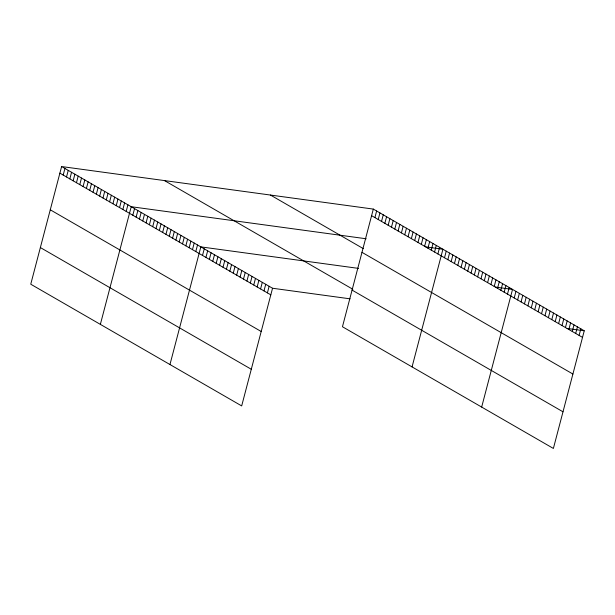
<?xml version="1.0" encoding="UTF-8"?>
<svg xmlns="http://www.w3.org/2000/svg" width="615" height="615" viewBox="0 0 615 615"><rect width="100%" height="100%" fill="white"/><g stroke="black" fill="none" stroke-linecap="round" stroke-linejoin="round"><path stroke-width="0.92" d="M61.615 166.55L30.75 284.215L241.68 405.915L272.545 288.25L61.615 166.55L373.32 209.085L584.25 330.785L553.385 448.45L342.455 326.75L373.32 209.085M63.199 175.06L64.936 168.464M66.52 176.974L68.25 170.378M69.833 178.888L71.563 172.292M73.147 180.802L74.876 174.199M76.46 182.717L78.19 176.113M79.773 184.623L81.503 178.027M83.087 186.537L84.824 179.941M86.408 188.451L88.137 181.856M89.721 190.366L91.451 183.762M93.034 192.272L94.764 185.676M96.347 194.186L98.077 187.59M99.661 196.1L101.39 189.505M102.974 198.015L104.711 191.411M106.295 199.921L108.025 193.325M109.608 201.835L111.338 195.239M112.922 203.75L114.651 197.154M116.235 205.664L117.965 199.06M119.548 207.57L121.278 200.974M122.862 209.484L124.599 202.889M126.183 211.399L127.912 204.803M100.36 324.374L131.226 206.717L366.186 238.774M132.809 215.227L134.539 208.623M136.123 217.133L137.852 210.538M139.436 219.048L141.166 212.452M142.749 220.962L144.487 214.366M146.07 222.876L147.8 216.272M149.383 224.782L151.113 218.187M152.697 226.697L154.427 220.101M156.01 228.611L157.74 222.015M159.323 230.525L161.053 223.921M162.637 232.432L164.374 225.836M165.958 234.346L167.687 227.75M169.271 236.26L171.001 229.664M172.584 238.174L174.314 231.571M175.898 240.088L177.627 233.485M179.211 241.995L180.948 235.399M182.532 243.909L184.262 237.313M185.845 245.823L187.575 239.227M189.159 247.737L190.888 241.134M192.472 249.644L194.202 243.048M195.785 251.558L197.515 244.962M169.963 364.534L200.836 246.876L358.545 268.394M202.52 255.44L204.249 248.844M205.933 257.408L207.662 250.812M209.346 259.384L211.076 252.788M212.759 261.352L214.489 254.756M216.18 263.32L217.91 256.724M219.593 265.296L221.323 258.692M223.007 267.264L224.736 260.668M226.42 269.232L228.15 262.636M229.841 271.207L231.571 264.604M233.254 273.175L234.984 266.579M236.667 275.143L238.397 268.547M240.081 277.119L241.81 270.515M243.494 279.087L245.231 272.491M246.915 281.055L248.645 274.459M250.328 283.023L252.058 276.427M253.741 284.999L255.471 278.395M257.155 286.967L258.892 280.371M260.575 288.935L262.305 282.339M263.989 290.91L265.718 284.307M267.402 292.878L269.132 286.283M374.904 217.595L376.634 210.999M378.217 219.509L379.947 212.913M381.531 221.423L383.26 214.827M384.844 223.337L386.581 216.734M388.165 225.244L389.895 218.648M391.478 227.158L393.208 220.562M394.792 229.072L396.521 222.476M398.105 230.986L399.835 224.383M401.418 232.893L403.148 226.297M404.732 234.807L406.469 228.211M408.053 236.721L409.782 230.125M411.366 238.635L413.096 232.04M414.679 240.55L416.409 233.946M417.992 242.456L419.722 235.86M421.306 244.37L423.035 237.774M424.619 246.284L426.356 239.689M427.94 248.199L429.67 241.595M431.253 250.105L432.983 243.509M434.567 252.019L436.296 245.423M437.88 253.934L439.61 247.338M412.058 366.909L442.923 249.244L425.78 246.907M444.507 257.754L446.244 251.158M447.828 259.668L449.557 253.073M451.141 261.583L452.871 254.987M454.454 263.497L456.184 256.893M457.768 265.411L459.497 258.807M461.081 267.317L462.811 260.722M464.394 269.232L466.132 262.636M467.715 271.146L469.445 264.55M471.029 273.06L472.758 266.456M474.342 274.966L476.072 268.371M477.655 276.881L479.385 270.285M480.968 278.795L482.698 272.199M484.289 280.709L486.019 274.106M487.603 282.616L489.332 276.02M490.916 284.53L492.646 277.934M494.229 286.444L495.959 279.848M497.543 288.358L499.272 281.755M500.856 290.265L502.593 283.669M504.177 292.179L505.907 285.583M507.49 294.093L509.22 287.497M481.668 407.069L512.533 289.411L495.39 287.067M514.217 297.975L515.947 291.379M517.63 299.943L519.368 293.347M521.051 301.919L522.781 295.315M524.464 303.887L526.194 297.291M527.878 305.855L529.607 299.259M531.291 307.831L533.021 301.227M534.712 309.799L536.441 303.203M538.125 311.767L539.855 305.171M541.538 313.742L543.268 307.139M544.952 315.71L546.681 309.114M548.365 317.678L550.102 311.082M551.786 319.646L553.515 313.05M555.199 321.622L556.929 315.018M558.612 323.59L560.342 316.994M562.025 325.558L563.763 318.962M565.446 327.534L567.176 320.93M568.86 329.502L570.589 322.906M572.273 331.47L574.003 324.874M575.686 333.445L577.423 326.842M579.107 335.413L580.837 328.817M272.545 288.25L350.104 298.836M567.107 328.448L584.25 330.785M371.591 215.688L582.52 337.381M270.462 195.047L363.265 248.598M361.974 252.335L572.903 374.035M164.482 180.587L352.872 289.281M352.064 290.096L562.994 411.796M59.886 173.153L270.815 294.846M50.269 209.8L261.206 331.5M40.367 247.561L251.297 369.261"/></g></svg>
